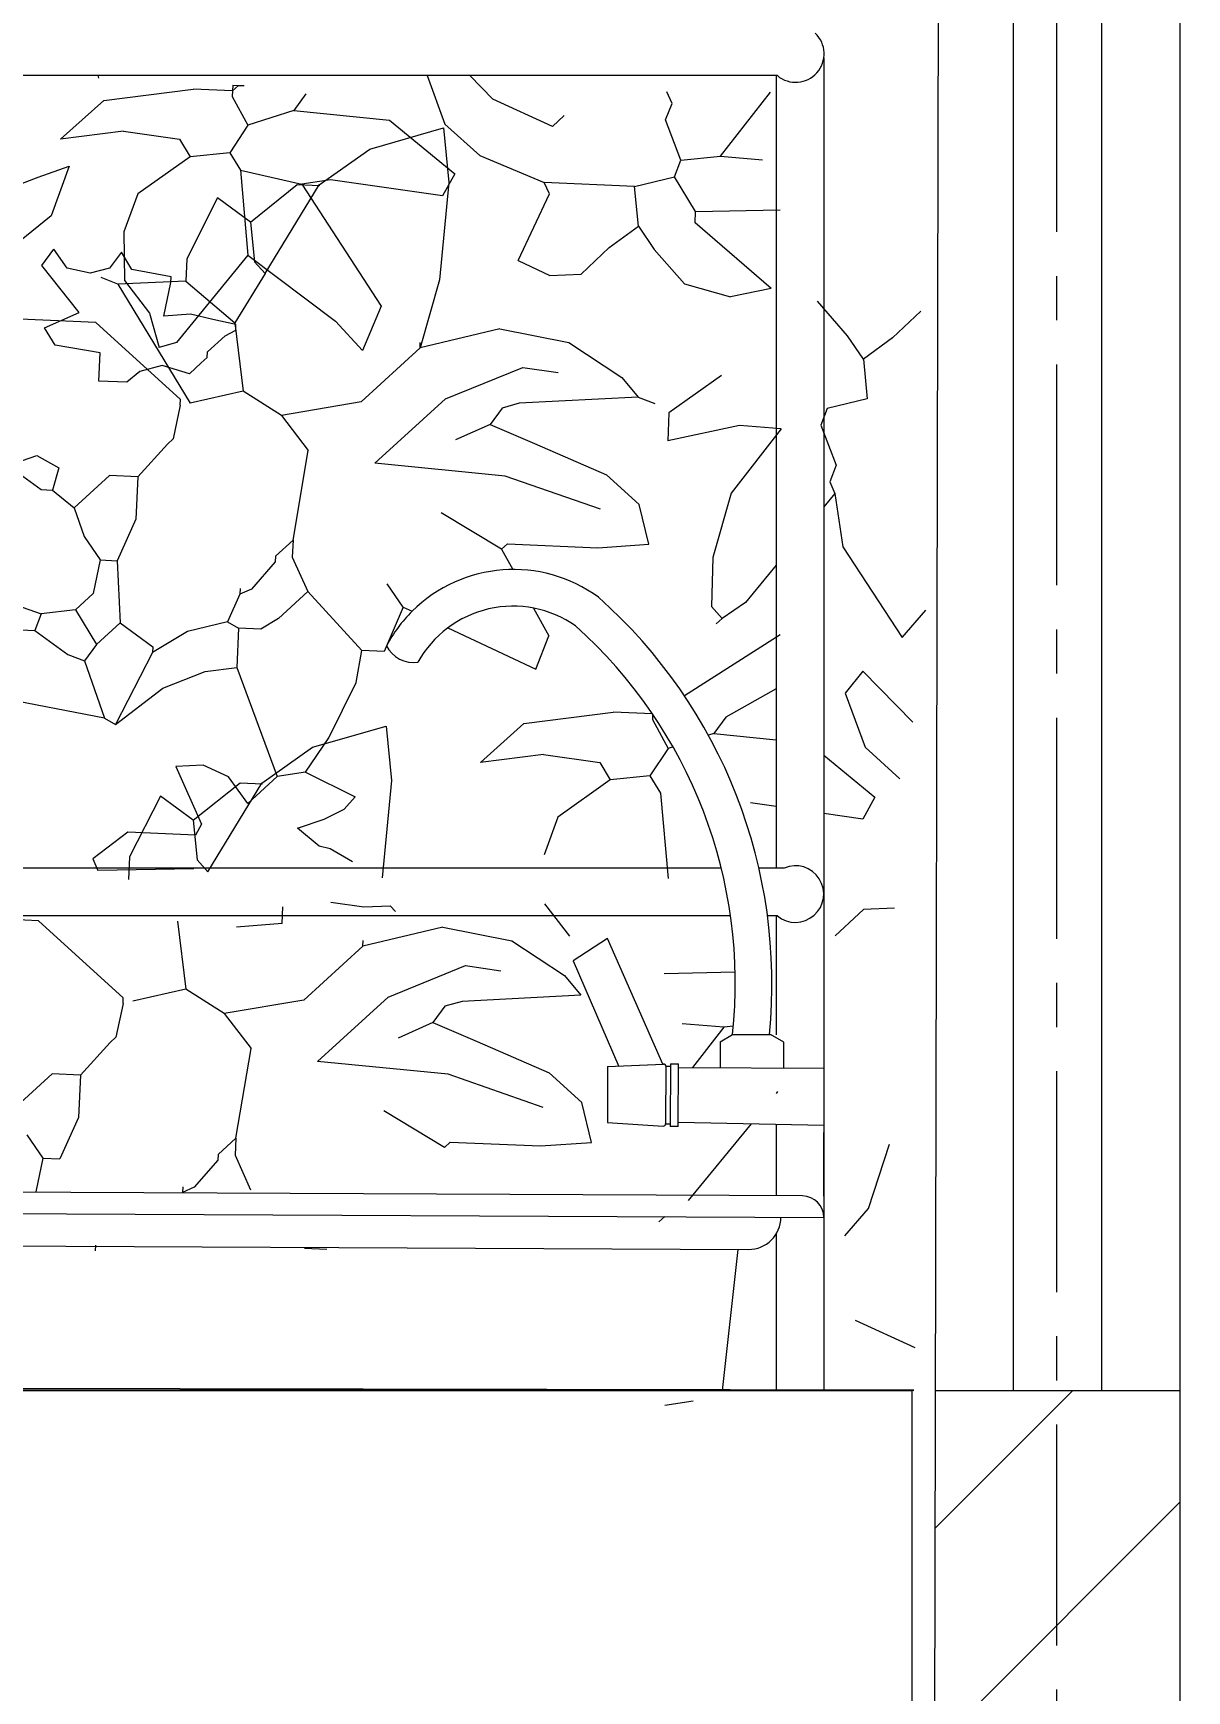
# Model space of a CAD drawing. Header units: centimetres. Extents: x 5667 to 17750, y 274 to 6203.
# Drawn here: x 7904.4 to 7969.7, y 4564.2 to 4658 of the extents above; entities that cross this region are included whole.
import ezdxf

# ---------------------------------------------------------------- set-up
doc = ezdxf.new("R2010")
doc.units = ezdxf.units.CM
doc.header["$MEASUREMENT"] = 0
doc.linetypes.add('CENTERX2', pattern=[4, 2.5, -0.5, 0.5, -0.5])
doc.layers.get('0').update_dxf_attribs({"lineweight": 18})
for name, color, linetype, lineweight in [('A-FURN', 8, 'Continuous', 9), ('A-GLAZ-FULL', 140, 'Continuous', 9), ('A-WALL-FULL', 7, 'Continuous', 20), ('G-ANNO-DIM', 3, 'Continuous', 9), ('G-HEDGE', 104, 'Continuous', 9)]:
    doc.layers.add(name, color=color, linetype=linetype, lineweight=lineweight)
doc.styles.add('ARIAL', font='arial.ttf')
doc.dimstyles.new('TICK_36', dxfattribs={"dimtxt": 10, "dimasz": 3.6, "dimexe": 1.8, "dimexo": 1.2, "dimgap": 1.8, "dimtad": 0, "dimdec": 0, "dimzin": 0, "dimdsep": 46, "dimtxsty": 'ARIAL', "dimblk": 'OBLIQUE', "dimcen": 1.8, "dimdle": 1.8, "dimclrd": 256, "dimclrt": 256, "dimadec": 0, "dimazin": 0, "dimtfac": 1, "dimtdec": 0, "dimtmove": 1, "dimatfit": 3, "dimldrblk": 'OPEN90', "dimfxl": 1, "dimtolj": 1, "dimtzin": 0, "dimarcsym": 0})

# ---------------------------------------------------------------- blocks, each defined once
blk = doc.blocks.new('_Oblique')
at = {"color": 0, "linetype": 'ByBlock', "lineweight": -2}
blk.add_line((-0.5, -0.5), (0.5, 0.5), dxfattribs=at)
blk = doc.blocks.new('*D37')
at = {"layer": 'Defpoints', "color": 0, "transparency": 16777216}
for p in [(7969.339, 4729.276), (7566.065, 4503.99), (7969.339, 4503.99)]:
    blk.add_point(p, dxfattribs=at)
at = {"layer": 'G-ANNO-DIM', "lineweight": -2, "transparency": 16777216}
for p, q in [((7566.065, 4731.076), (7566.065, 4629.603)), ((7566.065, 4502.19), (7566.065, 4603.663))]:
    blk.add_line(p, q, dxfattribs=at)
at = {"layer": 'G-ANNO-DIM', "color": 0, "lineweight": -2, "transparency": 16777216}
for p, q in [((7968.139, 4729.276), (7564.265, 4729.276)), ((7968.139, 4503.99), (7564.265, 4503.99))]:
    blk.add_line(p, q, dxfattribs=at)
at = {"layer": 'G-ANNO-DIM', "lineweight": -2, "transparency": 16777216, "xscale": 3.6, "yscale": 3.6, "zscale": 3.6}
for p, rotation in [((7566.065, 4729.276), 90), ((7566.065, 4503.99), 270)]:
    blk.add_blockref('_Oblique', p, dxfattribs=dict(at, rotation=rotation))
at = {"layer": 'G-ANNO-DIM', "transparency": 16777216, "insert": (7566.065, 4616.633), "char_height": 10, "attachment_point": 5, "rotation": 90, "style": 'ARIAL'}
blk.add_mtext('\\A1;225', dxfattribs=at)
blk = doc.blocks.new('_Open90')
at = {"color": 0, "linetype": 'ByBlock', "lineweight": -2}
for p, q in [((-0.5, 0.5), (0, 0)), ((0, 0), (-1, 0)), ((0, 0), (-0.5, -0.5))]:
    blk.add_line(p, q, dxfattribs=at)
blk = doc.blocks.new('*D40')
at = {"layer": 'Defpoints', "color": 0, "transparency": 16777216}
for p in [(7955.473, 4581.197), (7630.513, 4504.632), (7955.321, 4503.99)]:
    blk.add_point(p, dxfattribs=at)
at = {"layer": 'G-ANNO-DIM', "lineweight": -2, "transparency": 16777216}
for p, q in [((7630.669, 4583.639), (7630.607, 4552.156)), ((7630.51, 4502.832), (7630.572, 4534.314))]:
    blk.add_line(p, q, dxfattribs=at)
at = {"layer": 'G-ANNO-DIM', "color": 0, "lineweight": -2, "transparency": 16777216}
for p, q in [((7954.273, 4581.2), (7628.866, 4581.842)), ((7954.121, 4503.993), (7628.713, 4504.635))]:
    blk.add_line(p, q, dxfattribs=at)
at = {"layer": 'G-ANNO-DIM', "lineweight": -2, "transparency": 16777216, "xscale": 3.6, "yscale": 3.6, "zscale": 3.6}
for p, rotation in [((7630.666, 4581.839), 89.88689764079622), ((7630.513, 4504.632), 269.8868976407962)]:
    blk.add_blockref('_Oblique', p, dxfattribs=dict(at, rotation=rotation))
at = {"layer": 'G-ANNO-DIM', "transparency": 16777216, "insert": (7630.589, 4543.235), "char_height": 10, "attachment_point": 5, "rotation": 89.8869, "style": 'ARIAL'}
blk.add_mtext('\\A1;77', dxfattribs=at)

msp = doc.modelspace()

# ---------------------------------------------------------------- hatches: boundary and pattern name
at = {"layer": 'A-WALL-FULL'}
h = msp.add_hatch(dxfattribs=at)
h.set_pattern_fill('ANSI31', color=0, scale=70)
h.set_pattern_definition([(45, (-147.377, 1185.192), (-6.187184, 6.187184), [])])
h.paths.add_polyline_path([(8561.088, 4799.276), (7955.964, 4799.276), (7955.964, 4729.276), (7955.812, 4729.276), (7955.75, 4701.197), (7969.339, 4701.197), (7969.339, 4729.276), (8178.388, 4729.276), (8178.388, 4713.99), (8186.088, 4713.99), (8186.088, 4729.276), (8547.07, 4729.276), (8547.07, 4713.99), (8561.088, 4713.99), (8561.088, 4729.276)])
h.paths.add_polyline_path([(8571.088, 4503.99), (8561.088, 4503.99), (8085.269, 4503.99), (8085.269, 4503.99), (8070.487, 4503.99), (7969.339, 4503.99), (7969.339, 4581.197), (7955.489, 4581.197), (7955.321, 4503.99), (7659.947, 4503.99), (7649.947, 4503.99), (7649.947, 4433.99), (8571.088, 4433.99)])

# ---------------------------------------------------------------- linework, layer by layer
at = {"layer": 'A-FURN'}
for p, q in [((7949.174, 4656.634), (7949.174, 4581.197)), ((7946.543, 4655.619), (7901.857, 4655.619)), ((7946.473, 4655.619), (7946.473, 4610.776)), ((7954.652, 4642.29), (7953.058, 4640.783)), ((7950.255, 4628.951), (7953.597, 4623.82)), ((7953.598, 4623.821), (7954.943, 4625.36)), ((7954.207, 4619.029), (7951.383, 4621.909)), ((7951.503, 4617.61), (7953.481, 4615.832)), ((7943.368, 4610.776), (7901.857, 4610.776)), ((7946.928, 4610.776), (7945.495, 4610.776)), ((7943.895, 4608.063), (7901.857, 4608.063)), ((7946.543, 4608.063), (7945.983, 4608.063)), ((7946.473, 4608.063), (7946.473, 4601.343)), ((7936.923, 4606.793), (7934.989, 4605.524)), ((7940.06, 4599.677), (7936.923, 4606.793)), ((7934.989, 4605.524), (7937.57, 4599.537)), ((7943.308, 4600.934), (7943.301, 4599.483)), ((7943.308, 4600.934), (7944.01, 4601.355)), ((7944.01, 4601.355), (7946.152, 4601.345)), ((7946.908, 4600.916), (7946.152, 4601.345)), ((7946.903, 4599.466), (7946.908, 4600.916)), ((7936.929, 4599.541), (7936.923, 4596.374)), ((7936.929, 4599.541), (7940.106, 4599.68)), ((7940.234, 4599.558), (7940.219, 4596.292)), ((7940.234, 4599.558), (7940.493, 4599.557)), ((7940.494, 4599.702), (7940.477, 4596.142)), ((7940.494, 4599.702), (7940.954, 4599.7)), ((7940.938, 4596.14), (7940.954, 4599.7)), ((7940.953, 4599.494), (7949.192, 4599.455)), ((7949.18, 4592.21), (7949.192, 4599.455)), ((7949.18, 4592.21), (7949.192, 4599.455)), ((7936.923, 4596.374), (7940.088, 4596.172)), ((7940.219, 4596.292), (7940.478, 4596.291)), ((7949.176, 4596.202), (7940.939, 4596.38)), ((7946.473, 4596.26), (7946.473, 4592.223)), ((7940.938, 4596.14), (7940.477, 4596.142)), ((7947.963, 4592.216), (7895.628, 4592.464)), ((7913.538, 4592.704), (7912.886, 4592.412)), ((7949.18, 4592.21), (7949.174, 4590.993)), ((7894.405, 4591.252), (7949.174, 4590.993)), ((7946.473, 4590.062), (7946.473, 4581.197)), ((7898.656, 4589.406), (7944.905, 4589.187)), ((7944.297, 4589.19), (7943.417, 4581.197)), ((7954.341, 4583.628), (7950.966, 4585.174))]:
    msp.add_line(p, q, dxfattribs=at)
msp.add_lwpolyline([(7894.146, 4505.993), (7894.146, 4581.197), (7954.146, 4581.197), (7954.146, 4505.993)], close=True, dxfattribs=at)
for centre, radius, start, end in [((7947.577, 4656.856), 1.612, 230.11703, 46.46188), ((7931.61, 4619.533), 8.137, 53.75561, 134.80761), ((7931.61, 4619.533), 8.137, 134.80761, 152.01884), ((7931.589, 4619.432), 6.163, 54.95989, 150.99273), ((7916.998, 4604.245), 29.236, 354.30832, 48.36777), ((7916.998, 4604.245), 27.167, 353.89411, 48.13924), ((7925.96, 4624.123), 1.72, 206.67239, 277.978), ((7947.56, 4609.302), 1.603, 230.6429, 113.22912), ((7940.113, 4599.559), 0.122, 359.72871, 93.22401), ((7940.097, 4596.293), 0.122, 265.63442, 359.72871), ((7947.957, 4590.999), 1.217, 359.72871, 89.72871), ((7944.914, 4591.013), 1.826, 269.72871, 359.72871)]:
    msp.add_arc(centre, radius, start, end, dxfattribs=at)
at = {"layer": 'A-GLAZ-FULL'}
for p, q in [((7959.906, 4581.197), (7959.906, 4701.197)), ((7964.906, 4581.197), (7964.906, 4701.197))]:
    msp.add_line(p, q, dxfattribs=at)
at = {"layer": 'A-WALL-FULL'}
for p, q in [((7955.321, 4503.99), (7955.812, 4729.276)), ((7969.339, 4503.99), (7969.339, 4729.276)), ((7955.473, 4581.197), (7969.339, 4581.197))]:
    msp.add_line(p, q, dxfattribs=at)
at = {"layer": 'G-ANNO-DIM', "linetype": 'CENTERX2', "ltscale": 5}
msp.add_line((7962.33, 4999.276), (7962.33, 4433.99), dxfattribs=at)
at = {"layer": 'G-HEDGE'}
for p, q in [((7908.145, 4655.476), (7908.105, 4655.619)), ((7926.718, 4655.619), (7927.732, 4652.877)), ((7930.436, 4654.297), (7929.139, 4655.619)), ((7908.425, 4654.217), (7913.48, 4654.861)), ((7915.712, 4654.764), (7913.48, 4654.861)), ((7915.712, 4654.764), (7915.698, 4654.445)), ((7915.698, 4654.445), (7916.586, 4652.808)), ((7915.726, 4655.084), (7915.712, 4654.764)), ((7916.045, 4655.07), (7915.712, 4654.764)), ((7915.726, 4655.084), (7916.045, 4655.07)), ((7916.045, 4655.07), (7916.365, 4655.056)), ((7919.859, 4654.583), (7919.18, 4653.654)), ((7940.58, 4654.053), (7940.289, 4654.706)), ((7943.326, 4651.057), (7946.157, 4654.688)), ((7905.981, 4652.017), (7908.425, 4654.217)), ((7919.18, 4653.654), (7916.586, 4652.808)), ((7919.18, 4653.654), (7924.589, 4653.099)), ((7933.811, 4652.751), (7930.436, 4654.297)), ((7940.22, 4653.11), (7940.58, 4654.053)), ((7909.54, 4652.477), (7905.981, 4652.017)), ((7909.54, 4652.477), (7912.716, 4652.018)), ((7916.586, 4652.808), (7915.559, 4651.256)), ((7923.487, 4651.465), (7927.649, 4652.667)), ((7924.589, 4653.099), (7928.292, 4650.061)), ((7927.649, 4652.667), (7927.954, 4649.579)), ((7927.732, 4652.877), (7929.71, 4651.1)), ((7933.811, 4652.751), (7934.477, 4653.361)), ((7941.079, 4650.836), (7940.22, 4653.11)), ((7912.716, 4652.018), (7913.313, 4651.033)), ((7913.313, 4651.033), (7910.344, 4648.926)), ((7915.559, 4651.256), (7913.313, 4651.033)), ((7915.559, 4651.256), (7916.156, 4650.271)), ((7920.61, 4649.438), (7923.487, 4651.465)), ((7929.71, 4651.1), (7933.354, 4649.574)), ((7940.718, 4649.893), (7941.079, 4650.836)), ((7941.079, 4650.836), (7943.326, 4651.057)), ((7943.326, 4651.057), (7945.697, 4650.864)), ((7897.229, 4647.003), (7904.704, 4649.873)), ((7904.704, 4649.873), (7906.463, 4650.49)), ((7906.463, 4650.49), (7905.441, 4647.69)), ((7916.156, 4650.271), (7919.637, 4649.479)), ((7916.156, 4650.271), (7916.585, 4645.458)), ((7921.246, 4649.729), (7919.637, 4649.479)), ((7927.599, 4648.813), (7921.246, 4649.729)), ((7928.292, 4650.061), (7927.599, 4648.813)), ((7938.457, 4649.352), (7940.718, 4649.893)), ((7941.911, 4647.923), (7940.718, 4649.893)), ((7910.344, 4648.926), (7909.569, 4646.787)), ((7914.868, 4648.697), (7913.119, 4645.257)), ((7916.726, 4647.337), (7914.868, 4648.697)), ((7916.726, 4647.337), (7919.376, 4649.459)), ((7917.558, 4644.424), (7920.61, 4649.438)), ((7919.376, 4649.459), (7920.651, 4649.403)), ((7919.637, 4649.479), (7924.13, 4642.572)), ((7927.954, 4649.579), (7927.421, 4644.067)), ((7931.882, 4645.164), (7933.644, 4648.923)), ((7933.644, 4648.923), (7933.354, 4649.574)), ((7938.457, 4649.352), (7933.354, 4649.574)), ((7938.679, 4647.105), (7938.457, 4649.352)), ((7941.883, 4647.284), (7941.911, 4647.923)), ((7941.911, 4647.923), (7946.71, 4648.033)), ((7905.441, 4647.69), (7902.55, 4645.356)), ((7916.726, 4647.337), (7916.947, 4645.09)), ((7937.029, 4645.899), (7938.679, 4647.105)), ((7938.679, 4647.105), (7939.58, 4645.787)), ((7946.196, 4643.581), (7941.883, 4647.284)), ((7909.569, 4646.787), (7909.595, 4644.018)), ((7935.435, 4644.392), (7937.029, 4645.899)), ((7904.913, 4644.866), (7905.592, 4645.795)), ((7906.354, 4644.718), (7905.592, 4645.795)), ((7909.42, 4645.629), (7908.757, 4644.728)), ((7910.016, 4644.644), (7909.42, 4645.629)), ((7916.585, 4645.458), (7912.534, 4640.52)), ((7913.119, 4645.257), (7913.063, 4643.981)), ((7916.585, 4645.458), (7921.536, 4641.726)), ((7916.947, 4645.09), (7917.558, 4644.424)), ((7931.882, 4645.164), (7933.67, 4644.315)), ((7939.58, 4645.787), (7941.281, 4643.83)), ((7907.034, 4642.217), (7904.913, 4644.866)), ((7907.652, 4644.433), (7906.354, 4644.718)), ((7908.757, 4644.728), (7907.652, 4644.433)), ((7909.221, 4643.828), (7908.278, 4644.19)), ((7909.595, 4644.018), (7911.009, 4642.185)), ((7912.235, 4644.228), (7910.016, 4644.644)), ((7912.221, 4643.908), (7912.235, 4644.228)), ((7917.558, 4644.424), (7915.837, 4641.622)), ((7927.421, 4644.067), (7926.323, 4640.206)), ((7933.67, 4644.315), (7935.435, 4644.392)), ((7913.063, 4643.981), (7909.221, 4643.828)), ((7909.221, 4643.828), (7913.306, 4637.086)), ((7911.819, 4642.008), (7912.221, 4643.908)), ((7913.063, 4643.981), (7915.837, 4641.622)), ((7941.281, 4643.83), (7943.891, 4643.101)), ((7946.196, 4643.581), (7943.891, 4643.101)), ((7905.078, 4641.343), (7907.034, 4642.217)), ((7911.009, 4642.185), (7911.563, 4640.243)), ((7913.339, 4642.125), (7911.819, 4642.008)), ((7914.606, 4641.821), (7913.339, 4642.125)), ((7924.13, 4642.572), (7923.061, 4640.061)), ((7950.507, 4640.895), (7948.806, 4642.853)), ((7907.976, 4641.646), (7897.64, 4642.096)), ((7905.675, 4640.358), (7905.078, 4641.343)), ((7912.771, 4637.282), (7907.976, 4641.646)), ((7915.903, 4641.537), (7914.606, 4641.821)), ((7915.287, 4640.898), (7915.889, 4641.217)), ((7915.837, 4641.622), (7916.309, 4637.766)), ((7915.889, 4641.217), (7915.903, 4641.537)), ((7921.536, 4641.726), (7923.061, 4640.061)), ((7930.845, 4641.288), (7926.323, 4640.206)), ((7930.845, 4641.288), (7934.751, 4640.518)), ((7908.212, 4639.928), (7905.675, 4640.358)), ((7912.534, 4640.52), (7911.563, 4640.243)), ((7914.288, 4639.983), (7915.287, 4640.898)), ((7926.323, 4640.206), (7926.337, 4640.526)), ((7934.751, 4640.518), (7937.747, 4638.542)), ((7951.408, 4639.577), (7950.507, 4640.895)), ((7953.058, 4640.783), (7951.408, 4639.577)), ((7908.143, 4638.333), (7908.212, 4639.928)), ((7913.941, 4639.359), (7913.276, 4638.749)), ((7913.941, 4639.359), (7914.274, 4639.664)), ((7914.274, 4639.664), (7914.288, 4639.983)), ((7926.323, 4640.206), (7922.994, 4637.156)), ((7951.408, 4639.577), (7951.63, 4637.331)), ((7910.467, 4638.876), (7909.738, 4638.263)), ((7911.738, 4639.221), (7910.467, 4638.876)), ((7913.276, 4638.749), (7911.738, 4639.221)), ((7927.761, 4637.326), (7932.13, 4639.111)), ((7932.13, 4639.111), (7934.133, 4638.819)), ((7937.747, 4638.542), (7938.667, 4637.431)), ((7943.377, 4638.649), (7940.408, 4636.541)), ((7909.738, 4638.263), (7908.143, 4638.333)), ((7916.309, 4637.766), (7913.306, 4637.086)), ((7918.486, 4636.393), (7916.309, 4637.766)), ((7938.667, 4637.431), (7931.94, 4637.085)), ((7938.667, 4637.431), (7939.61, 4637.071)), ((7912.757, 4636.962), (7912.355, 4635.062)), ((7912.757, 4636.962), (7912.771, 4637.282)), ((7922.994, 4637.156), (7918.486, 4636.393)), ((7923.766, 4633.686), (7927.761, 4637.326)), ((7930.969, 4636.808), (7930.29, 4635.879)), ((7931.94, 4637.085), (7930.969, 4636.808)), ((7940.408, 4636.541), (7940.339, 4634.946)), ((7949.369, 4636.79), (7949.008, 4635.846)), ((7951.63, 4637.331), (7949.369, 4636.79)), ((7918.486, 4636.393), (7919.998, 4634.41)), ((7930.29, 4635.879), (7928.334, 4635.005)), ((7930.29, 4635.879), (7932.799, 4634.81)), ((7944.39, 4635.818), (7940.339, 4634.946)), ((7946.761, 4635.625), (7943.929, 4631.994)), ((7946.761, 4635.625), (7944.39, 4635.818)), ((7949.008, 4635.846), (7949.867, 4633.572)), ((7912.023, 4634.757), (7910.344, 4632.913)), ((7912.355, 4635.062), (7912.023, 4634.757)), ((7932.799, 4634.81), (7936.878, 4633.034)), ((7903.02, 4633.551), (7904.643, 4634.12)), ((7904.643, 4634.12), (7905.891, 4633.426)), ((7919.137, 4629.334), (7919.998, 4634.41)), ((7931.146, 4632.955), (7923.766, 4633.686)), ((7903.02, 4633.551), (7904.879, 4632.192)), ((7905.891, 4633.426), (7905.517, 4632.164)), ((7908.749, 4632.982), (7906.751, 4631.152)), ((7910.344, 4632.913), (7908.749, 4632.982)), ((7910.344, 4632.913), (7910.245, 4630.516)), ((7936.526, 4631.086), (7931.146, 4632.955)), ((7936.878, 4633.034), (7938.722, 4631.356)), ((7949.867, 4633.572), (7949.507, 4632.629)), ((7904.879, 4632.192), (7905.517, 4632.164)), ((7905.517, 4632.164), (7906.751, 4631.152)), ((7943.929, 4631.994), (7942.89, 4628.35)), ((7949.798, 4631.977), (7949.174, 4631.216)), ((7949.507, 4632.629), (7949.798, 4631.977)), ((7949.798, 4631.976), (7950.255, 4628.951)), ((7906.751, 4631.152), (7907.32, 4629.529)), ((7930.941, 4628.819), (7927.515, 4630.886)), ((7939.262, 4629.095), (7938.722, 4631.356)), ((7910.245, 4630.516), (7909.178, 4628.169)), ((7907.32, 4629.529), (7908.221, 4628.211)), ((7919.137, 4629.334), (7918.138, 4628.418)), ((7919.137, 4629.334), (7919.095, 4628.377)), ((7930.941, 4628.819), (7931.273, 4629.124)), ((7931.273, 4629.124), (7936.377, 4628.901)), ((7936.377, 4628.901), (7939.262, 4629.095)), ((7908.221, 4628.211), (7907.819, 4626.311)), ((7908.221, 4628.211), (7909.178, 4628.169)), ((7909.178, 4628.169), (7909.344, 4624.646)), ((7918.124, 4628.099), (7916.779, 4626.56)), ((7918.138, 4628.418), (7918.124, 4628.099)), ((7919.095, 4628.377), (7919.969, 4626.421)), ((7930.941, 4628.819), (7931.564, 4627.671)), ((7942.89, 4628.35), (7942.806, 4625.569)), ((7946.473, 4627.924), (7944.734, 4625.805)), ((7901.743, 4626.257), (7904.892, 4625.16)), ((7907.819, 4626.311), (7906.82, 4625.396)), ((7916.127, 4626.268), (7915.42, 4624.701)), ((7916.141, 4626.588), (7916.127, 4626.268)), ((7916.779, 4626.56), (7916.127, 4626.268)), ((7919.969, 4626.421), (7918.305, 4624.895)), ((7919.969, 4626.421), (7923.02, 4623.091)), ((7925.364, 4625.546), (7924.463, 4626.863)), ((7906.82, 4625.396), (7904.892, 4625.16)), ((7906.82, 4625.396), (7908.013, 4623.426)), ((7925.364, 4625.546), (7924.296, 4623.035)), ((7925.364, 4625.546), (7925.875, 4625.307)), ((7932.749, 4625.484), (7933.603, 4623.909)), ((7942.806, 4625.569), (7943.417, 4624.903)), ((7944.734, 4625.805), (7943.417, 4624.903)), ((7904.892, 4625.16), (7904.531, 4624.217)), ((7909.344, 4624.646), (7908.013, 4623.426)), ((7909.344, 4624.646), (7911.202, 4623.287)), ((7915.42, 4624.701), (7913.158, 4624.161)), ((7915.42, 4624.701), (7916.043, 4624.354)), ((7916.043, 4624.354), (7915.946, 4622.121)), ((7917.32, 4624.298), (7916.043, 4624.354)), ((7918.305, 4624.895), (7917.32, 4624.298)), ((7927.891, 4624.362), (7932.881, 4622.022)), ((7943.417, 4624.903), (7943.084, 4624.599)), ((7902.937, 4624.287), (7904.531, 4624.217)), ((7904.531, 4624.217), (7906.389, 4622.857)), ((7908.013, 4623.426), (7907.333, 4622.497)), ((7913.158, 4624.161), (7911.188, 4622.968)), ((7932.881, 4622.022), (7933.603, 4623.909)), ((7946.71, 4623.976), (7941.284, 4620.52)), ((7906.389, 4622.857), (7907.333, 4622.497)), ((7907.333, 4622.497), (7908.47, 4619.251)), ((7911.188, 4622.968), (7909.094, 4618.904)), ((7911.202, 4623.287), (7911.188, 4622.968)), ((7922.699, 4621.27), (7923.02, 4623.091)), ((7924.296, 4623.035), (7923.02, 4623.091)), ((7911.765, 4620.947), (7914.154, 4621.889)), ((7914.154, 4621.889), (7915.946, 4622.121)), ((7915.946, 4622.121), (7918.234, 4615.949)), ((7951.383, 4621.909), (7950.37, 4620.675)), ((7909.094, 4618.904), (7911.765, 4620.947)), ((7921.153, 4618.139), (7922.699, 4621.27)), ((7946.473, 4620.925), (7943.63, 4619.316)), ((7950.37, 4620.675), (7951.503, 4617.61)), ((7908.47, 4619.251), (7902.131, 4620.487)), ((7908.47, 4619.251), (7909.094, 4618.904)), ((7920.246, 4617.609), (7924.408, 4618.812)), ((7924.408, 4618.812), (7924.713, 4615.723)), ((7929.752, 4616.75), (7932.196, 4618.95)), ((7932.196, 4618.95), (7937.251, 4619.594)), ((7939.483, 4619.497), (7937.251, 4619.594)), ((7939.483, 4619.497), (7939.469, 4619.178)), ((7939.469, 4619.178), (7940.357, 4617.541)), ((7943.63, 4619.316), (7942.951, 4618.387)), ((7919.843, 4616.198), (7921.153, 4618.139)), ((7942.951, 4618.387), (7942.641, 4618.286)), ((7942.951, 4618.387), (7946.473, 4618.025)), ((7917.369, 4615.582), (7920.246, 4617.609)), ((7933.311, 4617.209), (7929.752, 4616.75)), ((7933.311, 4617.209), (7936.487, 4616.751)), ((7940.357, 4617.541), (7939.33, 4615.988)), ((7940.637, 4617.632), (7940.357, 4617.541)), ((7949.174, 4617.164), (7952.063, 4614.793)), ((7914.041, 4616.604), (7912.506, 4616.518)), ((7912.506, 4616.518), (7913.962, 4613.259)), ((7915.48, 4615.927), (7914.041, 4616.604)), ((7916.569, 4614.423), (7915.48, 4615.927)), ((7918.234, 4615.949), (7916.569, 4614.423)), ((7919.843, 4616.198), (7918.234, 4615.949)), ((7919.843, 4616.198), (7922.659, 4614.797)), ((7936.487, 4616.751), (7937.084, 4615.766)), ((7939.33, 4615.988), (7937.084, 4615.766)), ((7939.33, 4615.988), (7939.927, 4615.003)), ((7913.485, 4613.481), (7916.135, 4615.603)), ((7914.317, 4610.568), (7917.369, 4615.582)), ((7916.135, 4615.603), (7917.41, 4615.548)), ((7924.713, 4615.723), (7924.18, 4610.211)), ((7937.084, 4615.766), (7934.115, 4613.658)), ((7939.927, 4615.003), (7940.356, 4610.19)), ((7911.626, 4614.841), (7909.878, 4611.401)), ((7913.485, 4613.481), (7911.626, 4614.841)), ((7920.894, 4613.538), (7922.034, 4614.103)), ((7922.034, 4614.103), (7922.659, 4614.797)), ((7946.473, 4614.251), (7945.017, 4614.461)), ((7952.063, 4614.793), (7951.37, 4613.546)), ((7913.485, 4613.481), (7913.706, 4611.234)), ((7913.962, 4613.259), (7913.614, 4612.634)), ((7919.385, 4613.022), (7920.894, 4613.538)), ((7934.115, 4613.658), (7933.34, 4611.519)), ((7951.37, 4613.546), (7949.174, 4613.862)), ((7909.786, 4612.801), (7907.803, 4611.289)), ((7913.614, 4612.634), (7909.786, 4612.801)), ((7920.619, 4612.01), (7919.385, 4613.022)), ((7907.803, 4611.289), (7908.095, 4610.638)), ((7909.878, 4611.401), (7909.822, 4610.125)), ((7913.706, 4611.234), (7914.317, 4610.568)), ((7921.232, 4611.863), (7920.619, 4612.01)), ((7922.491, 4611.131), (7921.232, 4611.863)), ((7913.531, 4610.72), (7908.095, 4610.638)), ((7918.511, 4607.627), (7918.552, 4608.584)), ((7921.276, 4608.847), (7923.144, 4608.581)), ((7923.144, 4608.581), (7924.627, 4608.638)), ((7924.627, 4608.638), (7924.932, 4608.306)), ((7933.366, 4608.75), (7934.78, 4606.917)), ((7951.411, 4608.434), (7949.817, 4606.928)), ((7953.176, 4608.511), (7951.411, 4608.434)), ((7904.734, 4607.79), (7894.399, 4608.241)), ((7909.53, 4603.426), (7904.735, 4607.79)), ((7912.596, 4607.767), (7913.068, 4603.911)), ((7918.511, 4607.627), (7915.944, 4607.419)), ((7927.604, 4607.433), (7923.082, 4606.351)), ((7927.604, 4607.433), (7931.51, 4606.662)), ((7923.082, 4606.351), (7923.096, 4606.67)), ((7931.51, 4606.662), (7934.506, 4604.687)), ((7923.082, 4606.351), (7919.753, 4603.3)), ((7924.52, 4603.47), (7928.889, 4605.255)), ((7928.889, 4605.255), (7930.892, 4604.964)), ((7934.506, 4604.687), (7935.426, 4603.575)), ((7944.157, 4604.886), (7940.136, 4604.794)), ((7913.068, 4603.911), (7910.065, 4603.231)), ((7915.245, 4602.538), (7913.068, 4603.911)), ((7909.516, 4603.107), (7909.114, 4601.206)), ((7909.516, 4603.107), (7909.53, 4603.426)), ((7919.753, 4603.3), (7915.245, 4602.538)), ((7920.525, 4599.83), (7924.52, 4603.47)), ((7927.728, 4602.952), (7927.049, 4602.023)), ((7928.699, 4603.229), (7927.728, 4602.952)), ((7935.426, 4603.575), (7928.699, 4603.229)), ((7915.245, 4602.538), (7916.757, 4600.554)), ((7927.049, 4602.023), (7925.093, 4601.149)), ((7927.049, 4602.023), (7929.558, 4600.955)), ((7943.52, 4601.77), (7941.149, 4601.963)), ((7944.056, 4601.822), (7943.52, 4601.769)), ((7908.782, 4600.902), (7907.103, 4599.057)), ((7909.114, 4601.206), (7908.782, 4600.902)), ((7929.558, 4600.955), (7933.637, 4599.178)), ((7943.519, 4601.769), (7941.743, 4599.491)), ((7915.896, 4595.478), (7916.757, 4600.554)), ((7905.507, 4599.127), (7903.51, 4597.296)), ((7907.103, 4599.057), (7905.507, 4599.127)), ((7907.103, 4599.057), (7907.004, 4596.66)), ((7927.905, 4599.1), (7920.525, 4599.83)), ((7933.285, 4597.23), (7927.905, 4599.1)), ((7933.637, 4599.178), (7935.481, 4597.501)), ((7946.557, 4598.121), (7946.473, 4598.019)), ((7936.021, 4595.239), (7935.481, 4597.501)), ((7907.004, 4596.66), (7905.937, 4594.314)), ((7927.7, 4594.963), (7924.274, 4597.03)), ((7945.055, 4596.291), (7941.493, 4591.949)), ((7904.079, 4595.673), (7904.98, 4594.355)), ((7915.896, 4595.478), (7914.897, 4594.563)), ((7915.896, 4595.478), (7915.854, 4594.521)), ((7927.7, 4594.963), (7928.032, 4595.268)), ((7928.032, 4595.268), (7933.136, 4595.046)), ((7933.136, 4595.046), (7936.021, 4595.239)), ((7904.98, 4594.355), (7904.578, 4592.455)), ((7904.98, 4594.355), (7905.937, 4594.314)), ((7914.897, 4594.563), (7914.883, 4594.243)), ((7915.854, 4594.521), (7916.728, 4592.565)), ((7951.702, 4591.504), (7952.887, 4595.147)), ((7914.883, 4594.243), (7913.538, 4592.704)), ((7912.899, 4592.732), (7912.886, 4592.412)), ((7950.357, 4589.965), (7951.702, 4591.504)), ((7940.176, 4591.048), (7939.843, 4590.743)), ((7949.174, 4590.993), (7949.174, 4590.993)), ((7907.961, 4589.431), (7907.947, 4589.113)), ((7921.055, 4589.18), (7919.779, 4589.235)), ((7941.776, 4580.605), (7940.167, 4580.356))]:
    msp.add_line(p, q, dxfattribs=at)
for centre in [(7907.976, 4641.646), (7904.734, 4607.79)]:
    msp.add_arc(centre, 0.0000399, 47.3475, 87.15048, dxfattribs=at)

# ---------------------------------------------------------------- dimensions: what is measured, and where the dimension line sits
at = {"layer": 'G-ANNO-DIM'}
dim = msp.add_linear_dim(base=(7566.065, 4503.99), p1=(7969.339, 4729.276), p2=(7969.339, 4503.99), angle=90, dimstyle='TICK_36', dxfattribs=at)
dim.commit()
dim.dimension.update_dxf_attribs({"geometry": '*D37', "text_midpoint": (7566.065, 4616.633)})
dim = msp.add_aligned_dim(p1=(7955.473, 4581.197), p2=(7955.321, 4503.99), distance=-324.808, dimstyle='TICK_36', dxfattribs=at)
dim.commit()
dim.dimension.update_dxf_attribs({"geometry": '*D40', "text_midpoint": (7630.589, 4543.235)})

doc.saveas('drawing.dxf')
